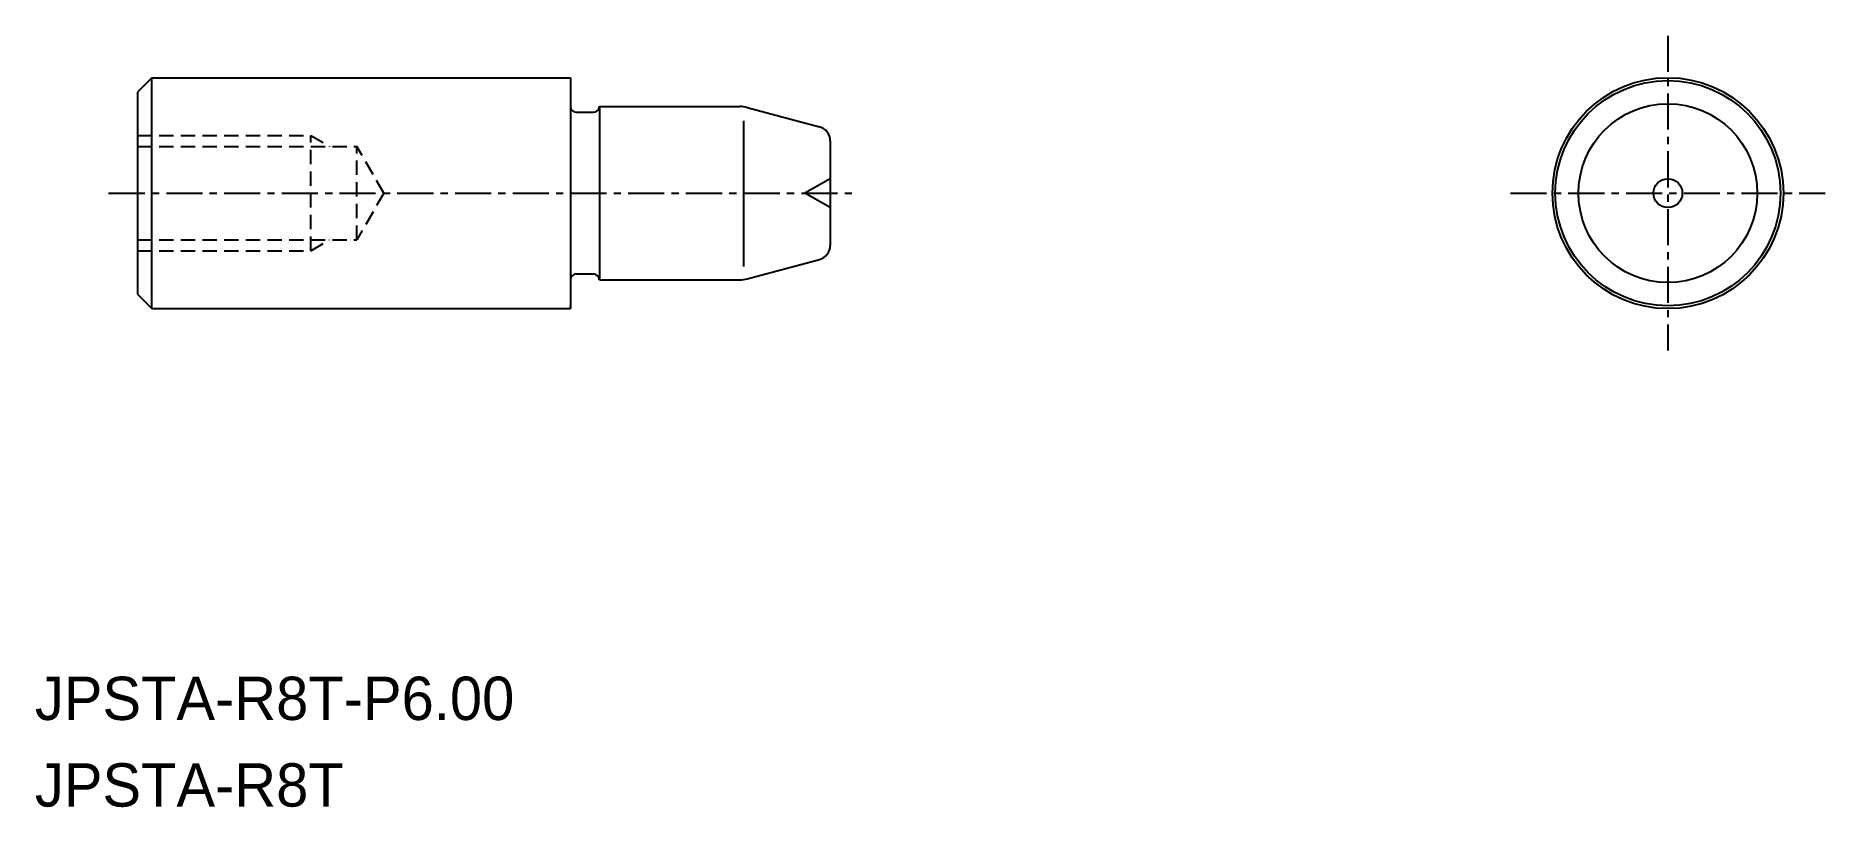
# Model space of a CAD drawing. Extents: x -1605.1 to -1543.1, y -450 to -423.2.
import ezdxf

# ---------------------------------------------------------------- set-up
doc = ezdxf.new("R2010")
doc.units = 0
doc.linetypes.add('CENTER', pattern=[2, 1.25, -0.25, 0.25, -0.25])
doc.linetypes.add('DASHED', pattern=[0.75, 0.5, -0.25])
doc.layers.get('0').update_dxf_attribs({"linetype": 'CONTINUOUS'})
doc.layers.add('CENTER', color=1, linetype='CENTER')

msp = doc.modelspace()

# ---------------------------------------------------------------- linework, layer by layer
at = {"color": 7, "linetype": 'CONTINUOUS'}
for p, q in [((-1601.097, -424.698), (-1601.597, -425.198)), ((-1601.597, -425.198), (-1601.597, -432.198)), ((-1601.097, -424.698), (-1586.597, -424.698)), ((-1601.097, -432.698), (-1601.097, -424.698)), ((-1586.597, -424.698), (-1586.597, -424.798)), ((-1585.597, -425.698), (-1585.597, -425.698)), ((-1585.597, -425.698), (-1580.729, -425.698)), ((-1580.47, -425.732), (-1577.968, -426.402)), ((-1586.397, -425.898), (-1585.797, -425.898)), ((-1577.597, -426.885), (-1577.597, -430.51)), ((-1580.47, -431.663), (-1577.968, -430.993)), ((-1586.397, -431.498), (-1585.797, -431.498)), ((-1585.597, -431.698), (-1580.729, -431.698)), ((-1585.597, -431.698), (-1585.597, -431.698)), ((-1601.597, -432.198), (-1601.097, -432.698)), ((-1601.097, -432.698), (-1586.597, -432.698)), ((-1586.597, -432.698), (-1586.597, -432.598))]:
    msp.add_line(p, q, dxfattribs=at)
for p, q in [((-1586.597, -424.698), (-1586.597, -432.698)), ((-1585.597, -425.698), (-1585.597, -431.698))]:
    msp.add_line(p, q)
at = {"linetype": 'CONTINUOUS'}
msp.add_line((-1580.597, -426.192), (-1580.597, -431.237), dxfattribs=at)
at = {"color": 3, "linetype": 'DASHED'}
for p, q in [((-1601.597, -426.698), (-1595.597, -426.698)), ((-1601.597, -427.077), (-1593.997, -427.077)), ((-1595.597, -430.698), (-1595.597, -426.698)), ((-1595.597, -426.698), (-1594.941, -427.077)), ((-1593.997, -430.319), (-1593.997, -427.077)), ((-1593.062, -428.698), (-1593.997, -427.077)), ((-1593.062, -428.698), (-1593.997, -430.319)), ((-1601.597, -430.319), (-1593.997, -430.319)), ((-1601.597, -430.698), (-1595.597, -430.698)), ((-1595.597, -430.698), (-1594.941, -430.319))]:
    msp.add_line(p, q, dxfattribs=at)
at = {"color": 3}
for p in [(-1577.597, -428.198), (-1577.597, -429.198)]:
    msp.add_line(p, (-1578.48, -428.698), dxfattribs=at)
at = {"linetype": 'CONTINUOUS'}
for radius in [4, 3.9]:
    msp.add_circle((-1548.578, -428.698), radius, dxfattribs=at)
for radius in [3.096, 0.5]:
    msp.add_circle((-1548.578, -428.698), radius)
at = {"color": 7, "linetype": 'CONTINUOUS'}
for centre, radius, start, end in [((-1586.397, -425.698), 0.2, 180, 270), ((-1585.797, -425.698), 0.2, 270, 0), ((-1580.729, -426.698), 1, 75, 90), ((-1578.097, -426.885), 0.5, 0, 75), ((-1578.097, -430.51), 0.5, 285, 0), ((-1586.397, -431.698), 0.2, 90, 180), ((-1585.797, -431.698), 0.2, 0, 90), ((-1580.729, -430.698), 1, 270, 285)]:
    msp.add_arc(centre, radius, start, end, dxfattribs=at)
msp.add_point((-1601.597, -428.698), dxfattribs=at)
at = {"layer": 'CENTER', "color": 1, "linetype": 'CENTER'}
for p, q in [((-1548.578, -423.248), (-1548.578, -434.148)), ((-1602.597, -428.698), (-1576.597, -428.698)), ((-1554.028, -428.698), (-1543.128, -428.698))]:
    msp.add_line(p, q, dxfattribs=at)

# ---------------------------------------------------------------- texts
for s, p in [('JPSTA-R8T-P6.00', (-1605.152, -446.947)), ('JPSTA-R8T', (-1605.152, -449.947))]:
    msp.add_text(s, height=1.5).set_placement(p)

doc.saveas('drawing.dxf')
